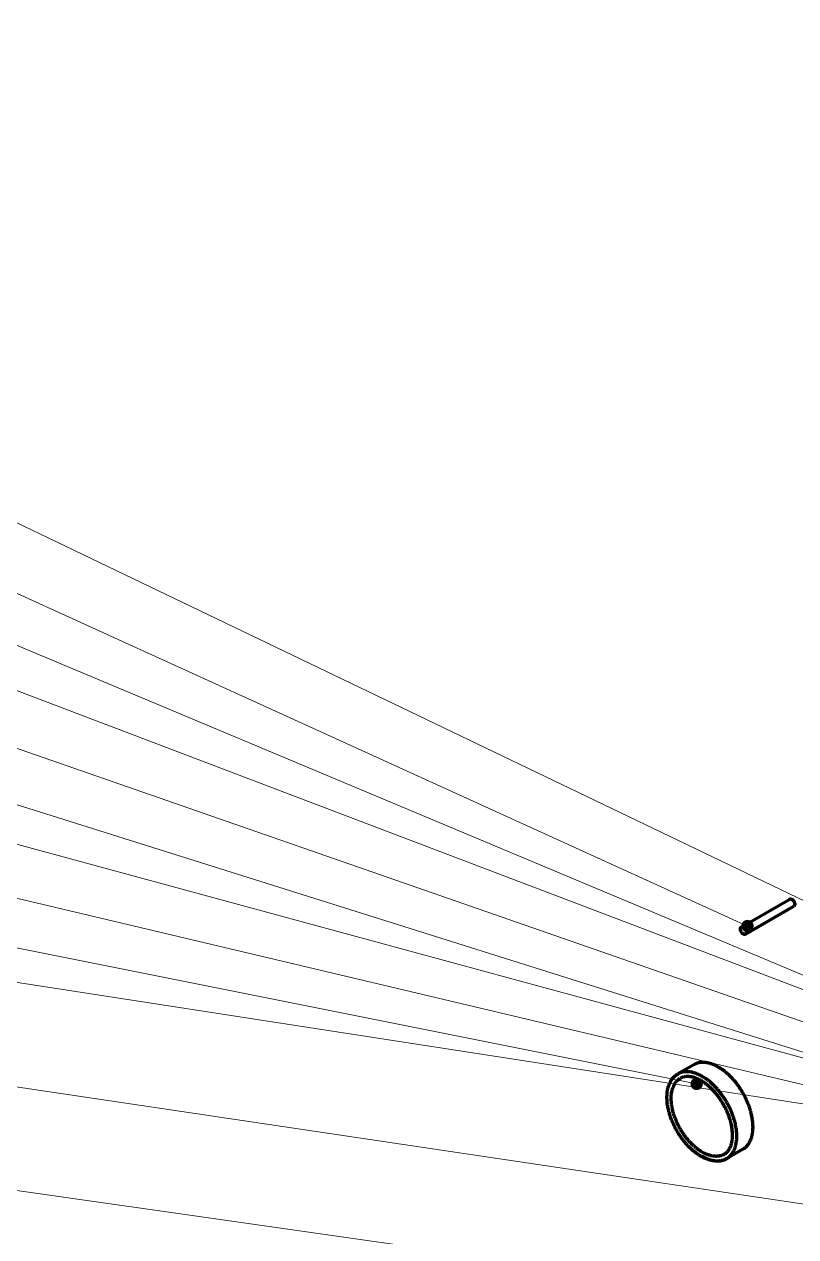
# Model space of a CAD drawing. Header units: millimetres. Extents: x 0 to 841, y 0 to 594.
# Drawn here: x 215.6 to 289.8, y 408.6 to 525.3 of the extents above; entities that cross this region are included whole.
import ezdxf

# ---------------------------------------------------------------- set-up
doc = ezdxf.new("R2010")
doc.units = ezdxf.units.MM
doc.layers.add('01-VISIBLE', color=7, linetype='CONTINUOUS', lineweight=70)
doc.layers.add('08-FINA', color=5, linetype='CONTINUOUS', lineweight=18)

msp = doc.modelspace()

# ---------------------------------------------------------------- hatches: boundary and pattern name
at = {"layer": '08-FINA'}
h = msp.add_hatch(color=7, dxfattribs=at)
h.dxf.hatch_style = 1
edge = h.paths.add_edge_path()
edge.add_arc((285.16, 438.47), 0.6, 0, 360)
h = msp.add_hatch(color=7, dxfattribs=at)
h.dxf.hatch_style = 1
edge = h.paths.add_edge_path()
edge.add_arc((280.27, 423.27), 0.6, 0, 360)

# ---------------------------------------------------------------- linework, layer by layer
at = {"layer": '01-VISIBLE'}
for p, q in [((284.56, 438.37), (289.23, 441.06)), ((284.96, 437.68), (289.63, 440.37)), ((280.01, 425.12), (278.46, 424.23)), ((284.71, 416.98), (283.16, 416.09))]:
    msp.add_line(p, q, dxfattribs=at)
for points in [[(289.23, 441.06), (289.26, 441.08), (289.29, 441.08), (289.33, 441.08), (289.36, 441.07), (289.4, 441.06), (289.43, 441.04)], [(289.43, 441.04), (289.5, 440.99), (289.56, 440.93), (289.61, 440.86), (289.65, 440.78), (289.69, 440.7), (289.71, 440.61), (289.71, 440.52), (289.69, 440.44), (289.63, 440.37)], [(284.96, 437.68), (284.88, 437.66), (284.8, 437.68), (284.72, 437.72), (284.66, 437.77), (284.61, 437.84), (284.56, 437.91), (284.52, 437.98), (284.49, 438.06), (284.48, 438.14), (284.48, 438.23), (284.5, 438.31), (284.56, 438.37)], [(284.56, 438.37), (284.59, 438.38), (284.63, 438.39), (284.66, 438.39), (284.7, 438.38), (284.73, 438.37), (284.76, 438.35)], [(284.76, 438.35), (284.83, 438.3), (284.89, 438.23), (284.95, 438.16), (284.99, 438.08), (285.02, 438), (285.04, 437.92), (285.04, 437.83), (285.02, 437.74), (284.96, 437.68)], [(284.71, 416.98), (284.78, 417.03), (284.85, 417.07), (284.91, 417.12), (284.97, 417.17), (285.03, 417.23), (285.09, 417.28), (285.14, 417.34), (285.19, 417.41), (285.24, 417.47), (285.28, 417.54), (285.32, 417.6), (285.36, 417.67), (285.4, 417.75), (285.43, 417.82), (285.47, 417.89), (285.5, 417.97), (285.52, 418.04), (285.55, 418.12), (285.57, 418.19), (285.59, 418.27), (285.61, 418.35), (285.62, 418.43), (285.64, 418.51), (285.65, 418.59), (285.66, 418.67), (285.67, 418.75), (285.67, 418.83), (285.68, 418.91), (285.68, 418.99), (285.69, 419.07), (285.69, 419.15), (285.68, 419.23), (285.68, 419.31), (285.68, 419.39), (285.67, 419.47), (285.67, 419.55), (285.66, 419.63), (285.65, 419.71), (285.64, 419.78), (285.63, 419.86), (285.62, 419.94), (285.61, 420.02), (285.59, 420.1), (285.58, 420.18), (285.56, 420.26), (285.54, 420.34), (285.52, 420.41), (285.5, 420.49), (285.48, 420.57), (285.46, 420.65), (285.44, 420.72), (285.42, 420.8), (285.39, 420.88), (285.37, 420.95), (285.34, 421.03), (285.32, 421.1), (285.29, 421.18), (285.26, 421.26), (285.23, 421.33), (285.2, 421.4), (285.17, 421.48), (285.14, 421.55), (285.11, 421.63), (285.08, 421.7), (285.04, 421.77), (285.01, 421.84), (284.98, 421.92), (284.94, 421.99), (284.9, 422.06), (284.87, 422.13), (284.83, 422.2), (284.79, 422.27), (284.75, 422.34), (284.71, 422.41), (284.67, 422.48), (284.63, 422.55), (284.59, 422.62), (284.55, 422.69), (284.5, 422.75), (284.46, 422.82), (284.42, 422.89), (284.37, 422.95), (284.32, 423.02), (284.28, 423.08), (284.23, 423.15), (284.18, 423.21), (284.13, 423.28), (284.09, 423.34), (284.04, 423.4), (283.99, 423.47), (283.93, 423.53), (283.88, 423.59), (283.83, 423.65), (283.78, 423.71), (283.72, 423.77), (283.67, 423.83), (283.61, 423.89), (283.56, 423.94), (283.5, 424), (283.45, 424.06), (283.39, 424.11), (283.33, 424.17), (283.27, 424.22), (283.21, 424.27), (283.15, 424.33), (283.09, 424.38), (283.03, 424.43), (282.97, 424.48), (282.9, 424.53), (282.84, 424.58), (282.77, 424.62), (282.71, 424.67), (282.64, 424.72), (282.58, 424.76), (282.51, 424.8), (282.44, 424.85), (282.37, 424.89), (282.3, 424.93), (282.23, 424.96), (282.16, 425), (282.09, 425.04), (282.02, 425.07), (281.94, 425.1), (281.87, 425.13), (281.79, 425.16), (281.72, 425.19), (281.64, 425.22), (281.57, 425.24), (281.49, 425.26), (281.41, 425.28), (281.33, 425.3), (281.25, 425.31), (281.17, 425.32), (281.1, 425.33), (281.02, 425.34), (280.94, 425.34), (280.86, 425.34), (280.78, 425.34), (280.7, 425.34), (280.62, 425.33), (280.54, 425.32), (280.46, 425.3), (280.38, 425.28), (280.3, 425.26), (280.23, 425.23), (280.15, 425.2), (280.08, 425.16), (280.01, 425.12)], [(283.16, 416.09), (283.09, 416.05), (283.01, 416.01), (282.94, 415.98), (282.87, 415.95), (282.79, 415.93), (282.71, 415.91), (282.64, 415.89), (282.56, 415.87), (282.48, 415.86), (282.4, 415.85), (282.32, 415.85), (282.24, 415.84), (282.16, 415.85), (282.08, 415.85), (282, 415.86), (281.92, 415.86), (281.84, 415.88), (281.76, 415.89), (281.68, 415.91), (281.6, 415.92), (281.53, 415.94), (281.45, 415.97), (281.37, 415.99), (281.3, 416.02), (281.22, 416.05), (281.15, 416.08), (281.08, 416.11), (281, 416.14), (280.93, 416.18), (280.86, 416.21), (280.79, 416.25), (280.72, 416.29), (280.65, 416.33), (280.58, 416.37), (280.51, 416.41), (280.45, 416.46), (280.38, 416.5), (280.31, 416.55), (280.25, 416.59), (280.18, 416.64), (280.12, 416.69), (280.06, 416.74), (280, 416.79), (279.93, 416.84), (279.87, 416.89), (279.81, 416.95), (279.75, 417), (279.7, 417.05), (279.64, 417.11), (279.58, 417.16), (279.52, 417.22), (279.47, 417.28), (279.41, 417.34), (279.36, 417.4), (279.3, 417.45), (279.25, 417.51), (279.2, 417.57), (279.15, 417.64), (279.1, 417.7), (279.05, 417.76), (279, 417.82), (278.95, 417.88), (278.9, 417.95), (278.85, 418.01), (278.8, 418.08), (278.76, 418.14), (278.71, 418.21), (278.67, 418.27), (278.62, 418.34), (278.58, 418.41), (278.53, 418.47), (278.49, 418.54), (278.45, 418.61), (278.41, 418.68), (278.37, 418.75), (278.33, 418.82), (278.29, 418.89), (278.25, 418.96), (278.21, 419.03), (278.18, 419.1), (278.14, 419.17), (278.11, 419.24), (278.07, 419.32), (278.04, 419.39), (278, 419.46), (277.97, 419.53), (277.94, 419.61), (277.91, 419.68), (277.88, 419.76), (277.85, 419.83), (277.82, 419.9), (277.79, 419.98), (277.77, 420.06), (277.74, 420.13), (277.72, 420.21), (277.69, 420.28), (277.67, 420.36), (277.65, 420.44), (277.62, 420.51), (277.6, 420.59), (277.58, 420.67), (277.56, 420.75), (277.55, 420.82), (277.53, 420.9), (277.51, 420.98), (277.5, 421.06), (277.49, 421.14), (277.47, 421.22), (277.46, 421.3), (277.45, 421.38), (277.44, 421.46), (277.43, 421.53), (277.43, 421.61), (277.42, 421.69), (277.42, 421.77), (277.41, 421.85), (277.41, 421.93), (277.41, 422.01), (277.41, 422.09), (277.42, 422.17), (277.42, 422.25), (277.43, 422.33), (277.44, 422.41), (277.45, 422.49), (277.46, 422.57), (277.47, 422.65), (277.48, 422.73), (277.5, 422.81), (277.52, 422.89), (277.54, 422.96), (277.56, 423.04), (277.59, 423.12), (277.62, 423.19), (277.65, 423.27), (277.68, 423.34), (277.71, 423.41), (277.75, 423.48), (277.79, 423.55), (277.83, 423.62), (277.88, 423.69), (277.92, 423.75), (277.97, 423.81), (278.02, 423.87), (278.08, 423.93), (278.14, 423.99), (278.2, 424.04), (278.26, 424.09), (278.32, 424.14), (278.39, 424.19), (278.46, 424.23)], [(282.92, 416.5), (282.85, 416.46), (282.77, 416.43), (282.7, 416.4), (282.62, 416.37), (282.55, 416.35), (282.47, 416.34), (282.39, 416.32), (282.31, 416.31), (282.23, 416.31), (282.15, 416.3), (282.07, 416.31), (281.99, 416.31), (281.91, 416.32), (281.83, 416.33), (281.75, 416.34), (281.67, 416.36), (281.6, 416.38), (281.52, 416.4), (281.44, 416.42), (281.37, 416.45), (281.29, 416.48), (281.22, 416.51), (281.14, 416.54), (281.07, 416.57), (281, 416.61), (280.93, 416.64), (280.86, 416.68), (280.79, 416.72), (280.72, 416.76), (280.65, 416.8), (280.59, 416.85), (280.52, 416.89), (280.45, 416.94), (280.39, 416.99), (280.32, 417.03), (280.26, 417.08), (280.2, 417.13), (280.14, 417.18), (280.08, 417.24), (280.02, 417.29), (279.96, 417.34), (279.9, 417.4), (279.84, 417.45), (279.78, 417.51), (279.73, 417.57), (279.67, 417.62), (279.62, 417.68), (279.56, 417.74), (279.51, 417.8), (279.46, 417.86), (279.41, 417.92), (279.35, 417.98), (279.3, 418.05), (279.25, 418.11), (279.21, 418.17), (279.16, 418.24), (279.11, 418.3), (279.06, 418.37), (279.02, 418.43), (278.97, 418.5), (278.93, 418.56), (278.88, 418.63), (278.84, 418.7), (278.8, 418.77), (278.76, 418.83), (278.72, 418.9), (278.68, 418.97), (278.64, 419.04), (278.6, 419.11), (278.56, 419.18), (278.52, 419.25), (278.49, 419.33), (278.45, 419.4), (278.42, 419.47), (278.38, 419.54), (278.35, 419.62), (278.32, 419.69), (278.29, 419.76), (278.26, 419.84), (278.23, 419.91), (278.2, 419.99), (278.17, 420.06), (278.14, 420.14), (278.12, 420.21), (278.09, 420.29), (278.07, 420.36), (278.05, 420.44), (278.02, 420.52), (278, 420.59), (277.98, 420.67), (277.96, 420.75), (277.95, 420.83), (277.93, 420.91), (277.91, 420.98), (277.9, 421.06), (277.89, 421.14), (277.87, 421.22), (277.86, 421.3), (277.85, 421.38), (277.84, 421.46), (277.84, 421.54), (277.83, 421.62), (277.83, 421.7), (277.82, 421.78), (277.82, 421.86), (277.82, 421.94), (277.83, 422.02), (277.83, 422.1), (277.83, 422.18), (277.84, 422.26), (277.85, 422.34), (277.86, 422.42), (277.88, 422.5), (277.89, 422.57), (277.91, 422.65), (277.93, 422.73), (277.95, 422.81), (277.98, 422.88), (278, 422.96), (278.03, 423.03), (278.07, 423.1), (278.1, 423.18), (278.14, 423.25), (278.18, 423.31), (278.23, 423.38), (278.28, 423.44), (278.33, 423.51), (278.38, 423.57), (278.44, 423.62), (278.5, 423.67), (278.56, 423.72), (278.63, 423.77), (278.7, 423.81)], [(280.81, 423.99), (280.73, 424.03), (280.66, 424.07), (280.59, 424.11), (280.51, 424.15), (280.44, 424.18), (280.36, 424.21), (280.29, 424.25), (280.21, 424.28), (280.13, 424.3), (280.05, 424.33), (279.98, 424.35), (279.9, 424.37), (279.82, 424.39), (279.74, 424.41), (279.65, 424.42), (279.57, 424.43), (279.49, 424.44), (279.41, 424.44), (279.33, 424.45), (279.24, 424.45), (279.16, 424.44), (279.08, 424.43), (279, 424.42), (278.92, 424.4), (278.84, 424.38), (278.76, 424.36), (278.68, 424.33), (278.6, 424.3), (278.53, 424.27), (278.46, 424.23)], [(280.69, 423.59), (280.62, 423.63), (280.55, 423.67), (280.47, 423.7), (280.4, 423.74), (280.33, 423.77), (280.25, 423.8), (280.18, 423.83), (280.1, 423.86), (280.03, 423.89), (279.95, 423.91), (279.87, 423.93), (279.79, 423.95), (279.71, 423.96), (279.63, 423.97), (279.55, 423.98), (279.47, 423.99), (279.39, 423.99), (279.31, 423.99), (279.23, 423.98), (279.15, 423.97), (279.07, 423.95), (278.99, 423.93), (278.92, 423.91), (278.84, 423.88), (278.77, 423.85), (278.7, 423.81)], [(282.92, 416.5), (282.98, 416.54), (283.05, 416.59), (283.11, 416.64), (283.17, 416.69), (283.23, 416.75), (283.28, 416.81), (283.33, 416.88), (283.37, 416.94), (283.41, 417.01), (283.45, 417.08), (283.49, 417.15), (283.52, 417.23), (283.55, 417.3), (283.58, 417.37), (283.6, 417.45), (283.62, 417.53), (283.64, 417.61), (283.66, 417.68), (283.67, 417.76), (283.69, 417.84), (283.7, 417.92), (283.71, 418), (283.71, 418.08), (283.72, 418.16), (283.72, 418.24), (283.72, 418.32), (283.72, 418.4), (283.72, 418.48), (283.71, 418.56), (283.71, 418.64), (283.7, 418.72), (283.69, 418.8), (283.69, 418.88), (283.68, 418.96), (283.66, 419.04), (283.65, 419.12), (283.64, 419.19), (283.62, 419.27), (283.61, 419.35), (283.59, 419.43), (283.57, 419.51), (283.55, 419.59), (283.53, 419.66), (283.51, 419.74), (283.49, 419.82), (283.46, 419.89), (283.44, 419.97), (283.41, 420.04), (283.39, 420.12), (283.36, 420.2), (283.33, 420.27), (283.3, 420.35), (283.27, 420.42), (283.24, 420.49), (283.21, 420.57), (283.18, 420.64), (283.14, 420.71), (283.11, 420.79), (283.08, 420.86), (283.04, 420.93), (283, 421), (282.97, 421.07), (282.93, 421.14), (282.89, 421.21), (282.85, 421.28), (282.81, 421.35), (282.77, 421.42), (282.73, 421.49), (282.69, 421.56), (282.65, 421.62), (282.6, 421.69), (282.56, 421.76), (282.51, 421.82), (282.47, 421.89), (282.42, 421.96), (282.37, 422.02), (282.33, 422.08), (282.28, 422.15), (282.23, 422.21), (282.18, 422.27), (282.13, 422.33), (282.08, 422.4), (282.02, 422.46), (281.97, 422.52), (281.92, 422.58), (281.86, 422.63), (281.81, 422.69), (281.75, 422.75), (281.69, 422.81), (281.64, 422.86), (281.58, 422.92), (281.52, 422.97), (281.46, 423.03), (281.4, 423.08), (281.34, 423.13), (281.28, 423.18), (281.22, 423.23), (281.15, 423.28), (281.09, 423.33), (281.02, 423.37), (280.96, 423.42), (280.89, 423.46), (280.82, 423.51), (280.76, 423.55), (280.69, 423.59)], [(283.16, 416.09), (283.22, 416.13), (283.29, 416.17), (283.35, 416.22), (283.42, 416.27), (283.47, 416.33), (283.53, 416.39), (283.58, 416.45), (283.63, 416.51), (283.68, 416.57), (283.73, 416.64), (283.77, 416.71), (283.81, 416.78), (283.85, 416.85), (283.88, 416.92), (283.91, 416.99), (283.94, 417.07), (283.97, 417.14), (283.99, 417.22), (284.01, 417.3), (284.03, 417.38), (284.05, 417.45), (284.07, 417.53), (284.08, 417.61), (284.09, 417.69), (284.1, 417.77), (284.11, 417.85), (284.12, 417.93), (284.12, 418.01), (284.13, 418.09), (284.13, 418.17), (284.13, 418.25), (284.13, 418.33), (284.13, 418.41), (284.12, 418.49), (284.12, 418.57), (284.11, 418.65), (284.1, 418.73), (284.1, 418.81), (284.09, 418.89), (284.07, 418.97), (284.06, 419.05), (284.05, 419.13), (284.03, 419.21), (284.02, 419.29), (284, 419.36), (283.99, 419.44), (283.97, 419.52), (283.95, 419.6), (283.93, 419.68), (283.91, 419.75), (283.88, 419.83), (283.86, 419.91), (283.84, 419.98), (283.81, 420.06), (283.79, 420.14), (283.76, 420.21), (283.73, 420.29), (283.7, 420.36), (283.68, 420.44), (283.65, 420.51), (283.62, 420.59), (283.58, 420.66), (283.55, 420.73), (283.52, 420.81), (283.49, 420.88), (283.45, 420.95), (283.42, 421.02), (283.38, 421.1), (283.35, 421.17), (283.31, 421.24), (283.27, 421.31), (283.23, 421.38), (283.19, 421.45), (283.15, 421.52), (283.11, 421.59), (283.07, 421.66), (283.03, 421.73), (282.99, 421.79), (282.94, 421.86), (282.9, 421.93), (282.86, 421.99), (282.81, 422.06), (282.76, 422.13), (282.72, 422.19), (282.67, 422.26), (282.62, 422.32), (282.57, 422.38), (282.53, 422.45), (282.48, 422.51), (282.43, 422.57), (282.37, 422.64), (282.32, 422.7), (282.27, 422.76), (282.22, 422.82), (282.16, 422.88), (282.11, 422.94), (282.05, 422.99), (282, 423.05), (281.94, 423.11), (281.88, 423.16), (281.83, 423.22), (281.77, 423.27), (281.71, 423.33), (281.65, 423.38), (281.59, 423.43), (281.53, 423.49), (281.47, 423.54), (281.4, 423.59), (281.34, 423.64), (281.27, 423.69), (281.21, 423.73), (281.14, 423.78), (281.08, 423.82), (281.01, 423.87), (280.94, 423.91), (280.88, 423.95), (280.81, 423.99)], [(280.81, 416.32), (280.88, 416.28), (280.95, 416.24), (281.02, 416.2), (281.1, 416.17), (281.17, 416.13), (281.25, 416.1), (281.32, 416.07), (281.4, 416.04), (281.48, 416.01), (281.56, 415.98), (281.64, 415.96), (281.72, 415.94), (281.8, 415.92), (281.88, 415.91), (281.96, 415.89), (282.04, 415.88), (282.12, 415.87), (282.21, 415.87), (282.29, 415.87), (282.37, 415.87), (282.45, 415.87), (282.53, 415.88), (282.62, 415.89), (282.7, 415.91), (282.78, 415.93), (282.86, 415.95), (282.93, 415.98), (283.01, 416.01), (283.08, 416.05), (283.16, 416.09)]]:
    msp.add_lwpolyline(points, dxfattribs=at)
at = {"layer": '08-FINA'}
for p, q in [((51.06, 556.05), (298.18, 437.23)), ((51.09, 545.13), (285.16, 438.47)), ((51.15, 534.26), (294.28, 432.14)), ((51.21, 523.4), (296.84, 429.95)), ((51.25, 512.52), (303.57, 424.7)), ((51.29, 501.65), (296.91, 424.32)), ((51.34, 490.82), (294.56, 424.67)), ((51.38, 479.96), (294.42, 422.27)), ((51.41, 469.12), (280.27, 423.27)), ((51.45, 458.31), (300.16, 419.87)), ((51.45, 447.34), (294.16, 411.17)), ((51.45, 436.36), (295.16, 401.57))]:
    msp.add_line(p, q, dxfattribs=at)

doc.saveas('drawing.dxf')
